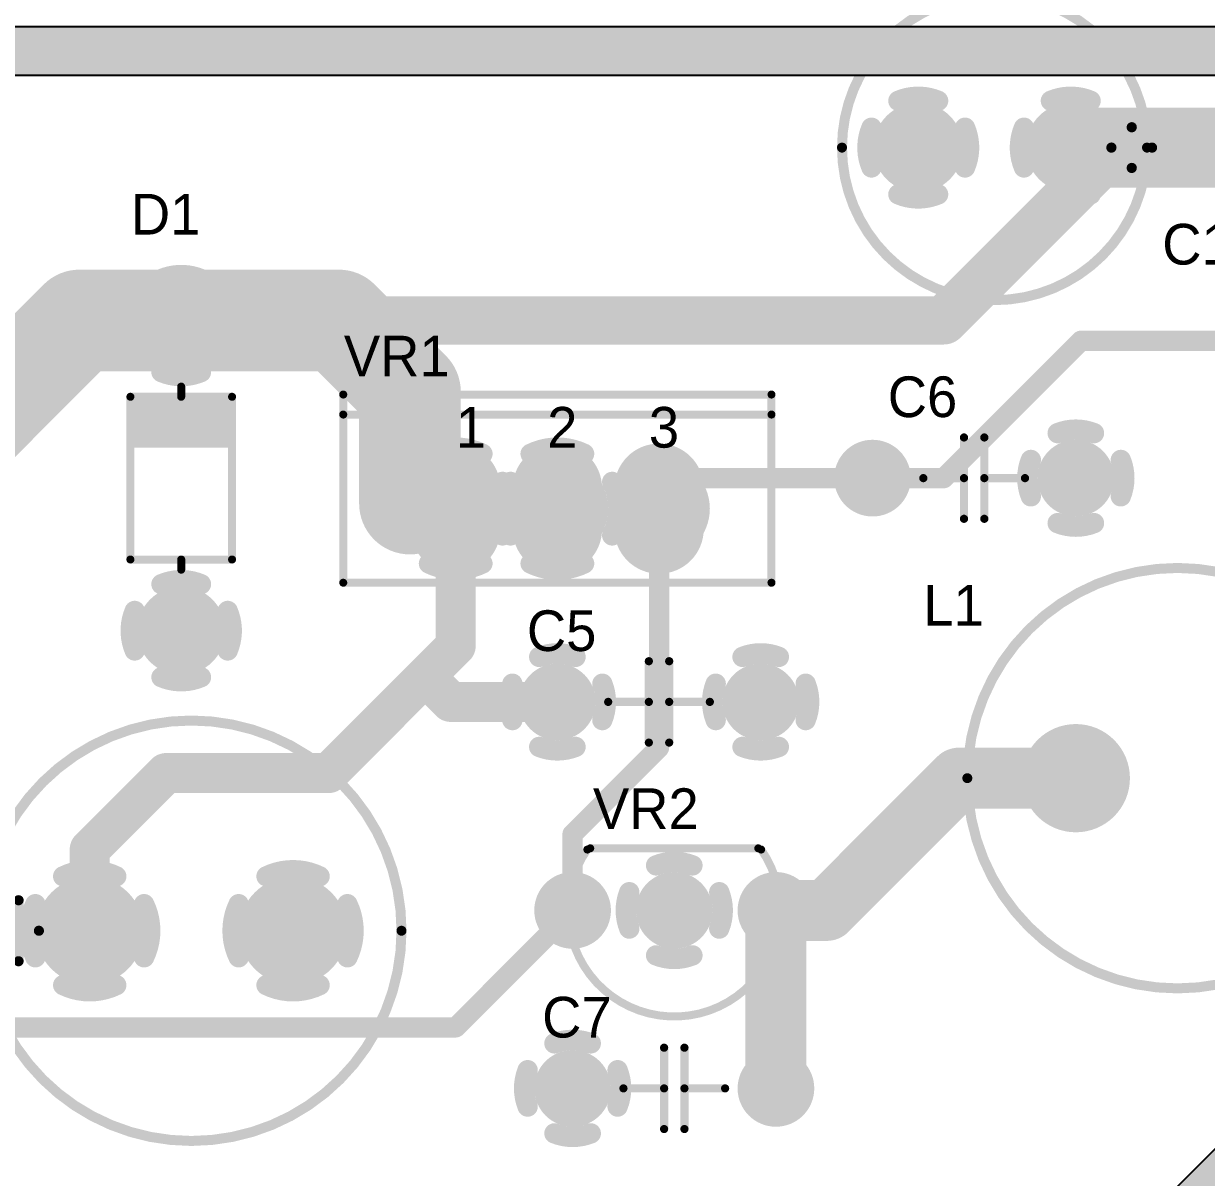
# Model space of a CAD drawing. Header units: millimetres. Extents: x 37 to 228, y -28 to 210.
# Drawn here: x 99.72 to 129.28, y 152.37 to 181.18 of the extents above; entities that cross this region are included whole.
import ezdxf

# ---------------------------------------------------------------- set-up
doc = ezdxf.new("R2010")
doc.units = ezdxf.units.MM
for name, color, linetype in [('BottomLayer', 5, 'Continuous'), ('BottomSolder', 6, 'Continuous'), ('InternalPlane1', 76, 'Continuous'), ('InternalPlane2', 16, 'Continuous'), ('MultiLayer', 9, 'Continuous'), ('TopLayer', 1, 'Continuous'), ('TopOverlay', 2, 'Continuous'), ('TopSolder', 216, 'Continuous')]:
    doc.layers.add(name, color=color, linetype=linetype)

# ---------------------------------------------------------------- blocks, each defined once
blk = doc.blocks.new('TO_92_M_23')
at = {"layer": 'BottomLayer', "const_width": 0.762}
for points in [[(-2.921, 0, 1), (-2.159, 0, 1)], [(-0.381, 0, 1), (0.381, 0, 1)], [(2.159, 0, 1), (2.921, 0, 1)]]:
    blk.add_lwpolyline(points, format="xyb", close=True, dxfattribs=at)
at = {"layer": 'BottomSolder', "const_width": 0.864}
for points in [[(-2.972, 0, 1), (-2.108, 0, 1)], [(-0.432, 0, 1), (0.432, 0, 1)], [(2.108, 0, 1), (2.972, 0, 1)]]:
    blk.add_lwpolyline(points, format="xyb", close=True, dxfattribs=at)
at = {"layer": 'InternalPlane1', "const_width": 0.508}
for points in [[(-0.454, 1.124, -0.19438), (0.454, 1.124)], [(-1.124, -0.454, -0.19438), (-1.124, 0.454)], [(1.124, 0.454, -0.19438), (1.124, -0.454)], [(0.454, -1.124, -0.19438), (-0.454, -1.124)]]:
    blk.add_lwpolyline(points, format="xyb", dxfattribs=at)
at = {"layer": 'InternalPlane1'}
for points, const_width in [([(-0.581, 1.124, 1), (-0.327, 1.124, 1)], 0.254), ([(0.327, 1.124, 1), (0.581, 1.124, 1)], 0.254), ([(-3.019, 0, 1), (-2.061, 0, 1)], 0.958), ([(2.061, 0, 1), (3.019, 0, 1)], 0.958), ([(-1.251, 0.454, 1), (-0.997, 0.454, 1)], 0.254), ([(0.997, 0.454, 1), (1.251, 0.454, 1)], 0.254), ([(-1.251, -0.454, 1), (-0.997, -0.454, 1)], 0.254), ([(0.997, -0.454, 1), (1.251, -0.454, 1)], 0.254), ([(-0.581, -1.124, 1), (-0.327, -1.124, 1)], 0.254), ([(0.327, -1.124, 1), (0.581, -1.124, 1)], 0.254)]:
    blk.add_lwpolyline(points, format="xyb", close=True, dxfattribs=dict(at, const_width=const_width))
at = {"layer": 'InternalPlane2', "const_width": 0.958}
for points in [[(-3.019, 0, 1), (-2.061, 0, 1)], [(-0.479, 0, 1), (0.479, 0, 1)], [(2.061, 0, 1), (3.019, 0, 1)]]:
    blk.add_lwpolyline(points, format="xyb", close=True, dxfattribs=at)
at = {"layer": 'MultiLayer', "const_width": 0.762}
for points in [[(-2.921, 0, 1), (-2.159, 0, 1)], [(-0.381, 0, 1), (0.381, 0, 1)], [(2.159, 0, 1), (2.921, 0, 1)]]:
    blk.add_lwpolyline(points, format="xyb", close=True, dxfattribs=at)
at = {"layer": 'TopLayer', "const_width": 0.762}
for points in [[(-2.921, 0, 1), (-2.159, 0, 1)], [(-0.381, 0, 1), (0.381, 0, 1)], [(2.159, 0, 1), (2.921, 0, 1)]]:
    blk.add_lwpolyline(points, format="xyb", close=True, dxfattribs=at)
at = {"layer": 'TopOverlay', "const_width": 0.2}
blk.add_lwpolyline([(-2.171, -1.52, -1.920982), (2.171, -1.52)], format="xyb", dxfattribs=at)
at = {"layer": 'TopOverlay', "const_width": 0.1}
for points in [[(-2.221, -1.52, 1), (-2.121, -1.52, 1)], [(-2.15, -1.55, 1), (-2.05, -1.55, 1)], [(2.05, -1.55, 1), (2.15, -1.55, 1)], [(2.121, -1.52, 1), (2.221, -1.52, 1)]]:
    blk.add_lwpolyline(points, format="xyb", close=True, dxfattribs=at)
at = {"layer": 'TopOverlay', "const_width": 0.2}
blk.add_lwpolyline([(2.1, -1.55), (-2.1, -1.55)], dxfattribs=at)
at = {"layer": 'TopSolder', "const_width": 0.864}
for points in [[(-2.972, 0, 1), (-2.108, 0, 1)], [(-0.432, 0, 1), (0.432, 0, 1)], [(2.108, 0, 1), (2.972, 0, 1)]]:
    blk.add_lwpolyline(points, format="xyb", close=True, dxfattribs=at)
blk = doc.blocks.new('TO_220_24')
at = {"layer": 'BottomLayer', "const_width": 2.032}
for points in [[(-2.54, 0.508), (-2.54, -0.508)], [(0, 0.508), (0, -0.508)], [(2.54, 0.508), (2.54, -0.508)]]:
    blk.add_lwpolyline(points, dxfattribs=at)
at = {"layer": 'BottomLayer', "const_width": 1.016}
for points in [[(-3.048, 0.508, 1), (-2.032, 0.508, 1)], [(-0.508, 0.508, 1), (0.508, 0.508, 1)], [(2.032, 0.508, 1), (3.048, 0.508, 1)], [(-3.048, -0.508, 1), (-2.032, -0.508, 1)], [(-0.508, -0.508, 1), (0.508, -0.508, 1)], [(2.032, -0.508, 1), (3.048, -0.508, 1)]]:
    blk.add_lwpolyline(points, format="xyb", close=True, dxfattribs=at)
at = {"layer": 'BottomSolder', "const_width": 2.235}
for points in [[(-2.54, 0.508), (-2.54, -0.508)], [(0, 0.508), (0, -0.508)], [(2.54, 0.508), (2.54, -0.508)]]:
    blk.add_lwpolyline(points, dxfattribs=at)
at = {"layer": 'BottomSolder', "const_width": 1.118}
for points in [[(-3.099, 0.508, 1), (-1.981, 0.508, 1)], [(-0.559, 0.508, 1), (0.559, 0.508, 1)], [(1.981, 0.508, 1), (3.099, 0.508, 1)], [(-3.099, -0.508, 1), (-1.981, -0.508, 1)], [(-0.559, -0.508, 1), (0.559, -0.508, 1)], [(1.981, -0.508, 1), (3.099, -0.508, 1)]]:
    blk.add_lwpolyline(points, format="xyb", close=True, dxfattribs=at)
at = {"layer": 'InternalPlane1', "const_width": 0.508}
for points in [[(-0.668, 1.37, -0.230868), (0.668, 1.37)], [(-1.37, -0.668, -0.230868), (-1.37, 0.668)], [(1.37, 0.668, -0.230868), (1.37, -0.668)], [(0.668, -1.37, -0.230868), (-0.668, -1.37)]]:
    blk.add_lwpolyline(points, format="xyb", dxfattribs=at)
at = {"layer": 'InternalPlane1'}
for points, const_width in [([(-0.795, 1.37, 1), (-0.541, 1.37, 1)], 0.254), ([(0.541, 1.37, 1), (0.795, 1.37, 1)], 0.254), ([(-3.175, 0, 1), (-1.905, 0, 1)], 1.27), ([(1.905, 0, 1), (3.175, 0, 1)], 1.27), ([(-1.497, 0.668, 1), (-1.243, 0.668, 1)], 0.254), ([(1.243, 0.668, 1), (1.497, 0.668, 1)], 0.254), ([(-1.497, -0.668, 1), (-1.243, -0.668, 1)], 0.254), ([(1.243, -0.668, 1), (1.497, -0.668, 1)], 0.254), ([(-0.795, -1.37, 1), (-0.541, -1.37, 1)], 0.254), ([(0.541, -1.37, 1), (0.795, -1.37, 1)], 0.254)]:
    blk.add_lwpolyline(points, format="xyb", close=True, dxfattribs=dict(at, const_width=const_width))
at = {"layer": 'InternalPlane2', "const_width": 0.508}
for points in [[(-3.208, 1.37, -0.230868), (-1.872, 1.37)], [(-3.91, -0.668, -0.230868), (-3.91, 0.668)], [(-1.17, 0.668, -0.230868), (-1.17, -0.668)], [(-1.872, -1.37, -0.230868), (-3.208, -1.37)]]:
    blk.add_lwpolyline(points, format="xyb", dxfattribs=at)
at = {"layer": 'InternalPlane2'}
for points, const_width in [([(-3.335, 1.37, 1), (-3.081, 1.37, 1)], 0.254), ([(-1.999, 1.37, 1), (-1.745, 1.37, 1)], 0.254), ([(-0.635, 0, 1), (0.635, 0, 1)], 1.27), ([(1.905, 0, 1), (3.175, 0, 1)], 1.27), ([(-4.037, 0.668, 1), (-3.783, 0.668, 1)], 0.254), ([(-1.297, 0.668, 1), (-1.043, 0.668, 1)], 0.254), ([(-4.037, -0.668, 1), (-3.783, -0.668, 1)], 0.254), ([(-1.297, -0.668, 1), (-1.043, -0.668, 1)], 0.254), ([(-3.335, -1.37, 1), (-3.081, -1.37, 1)], 0.254), ([(-1.999, -1.37, 1), (-1.745, -1.37, 1)], 0.254)]:
    blk.add_lwpolyline(points, format="xyb", close=True, dxfattribs=dict(at, const_width=const_width))
at = {"layer": 'MultiLayer', "const_width": 2.032}
for points in [[(-2.54, 0.508), (-2.54, -0.508)], [(0, 0.508), (0, -0.508)], [(2.54, 0.508), (2.54, -0.508)]]:
    blk.add_lwpolyline(points, dxfattribs=at)
at = {"layer": 'MultiLayer', "const_width": 1.016}
for points in [[(-3.048, 0.508, 1), (-2.032, 0.508, 1)], [(-0.508, 0.508, 1), (0.508, 0.508, 1)], [(2.032, 0.508, 1), (3.048, 0.508, 1)], [(-3.048, -0.508, 1), (-2.032, -0.508, 1)], [(-0.508, -0.508, 1), (0.508, -0.508, 1)], [(2.032, -0.508, 1), (3.048, -0.508, 1)]]:
    blk.add_lwpolyline(points, format="xyb", close=True, dxfattribs=at)
at = {"layer": 'TopLayer', "const_width": 2.032}
for points in [[(-2.54, 0.508), (-2.54, -0.508)], [(0, 0.508), (0, -0.508)], [(2.54, 0.508), (2.54, -0.508)]]:
    blk.add_lwpolyline(points, dxfattribs=at)
at = {"layer": 'TopLayer', "const_width": 1.016}
for points in [[(-3.048, 0.508, 1), (-2.032, 0.508, 1)], [(-0.508, 0.508, 1), (0.508, 0.508, 1)], [(2.032, 0.508, 1), (3.048, 0.508, 1)], [(-3.048, -0.508, 1), (-2.032, -0.508, 1)], [(-0.508, -0.508, 1), (0.508, -0.508, 1)], [(2.032, -0.508, 1), (3.048, -0.508, 1)]]:
    blk.add_lwpolyline(points, format="xyb", close=True, dxfattribs=at)
at = {"layer": 'TopOverlay', "const_width": 0.2}
for points in [[(-5.35, 2.85), (5.35, 2.85)], [(-5.35, -1.85), (-5.35, 2.85)], [(5.35, -1.85), (5.35, 2.85)], [(-5.35, 2.35), (5.35, 2.35)], [(-5.35, -1.85), (5.35, -1.85)]]:
    blk.add_lwpolyline(points, dxfattribs=at)
at = {"layer": 'TopOverlay', "const_width": 0.1}
for points in [[(-5.4, 2.85, 1), (-5.3, 2.85, 1)], [(-5.4, 2.85, 1), (-5.3, 2.85, 1)], [(5.3, 2.85, 1), (5.4, 2.85, 1)], [(5.3, 2.85, 1), (5.4, 2.85, 1)], [(-5.4, 2.35, 1), (-5.3, 2.35, 1)], [(5.3, 2.35, 1), (5.4, 2.35, 1)], [(-5.4, -1.85, 1), (-5.3, -1.85, 1)], [(-5.4, -1.85, 1), (-5.3, -1.85, 1)], [(5.3, -1.85, 1), (5.4, -1.85, 1)], [(5.3, -1.85, 1), (5.4, -1.85, 1)]]:
    blk.add_lwpolyline(points, format="xyb", close=True, dxfattribs=at)
at = {"layer": 'TopSolder', "const_width": 2.235}
for points in [[(-2.54, 0.508), (-2.54, -0.508)], [(0, 0.508), (0, -0.508)], [(2.54, 0.508), (2.54, -0.508)]]:
    blk.add_lwpolyline(points, dxfattribs=at)
at = {"layer": 'TopSolder', "const_width": 1.118}
for points in [[(-3.099, 0.508, 1), (-1.981, 0.508, 1)], [(-0.559, 0.508, 1), (0.559, 0.508, 1)], [(1.981, 0.508, 1), (3.099, 0.508, 1)], [(-3.099, -0.508, 1), (-1.981, -0.508, 1)], [(-0.559, -0.508, 1), (0.559, -0.508, 1)], [(1.981, -0.508, 1), (3.099, -0.508, 1)]]:
    blk.add_lwpolyline(points, format="xyb", close=True, dxfattribs=at)
at = {"layer": 'TopOverlay'}
for s, p in [('1', (-2.54, 1.524)), ('2', (-0.254, 1.524)), ('3', (2.286, 1.524))]:
    blk.add_text(s, height=1.016, rotation=720, dxfattribs=at).set_placement(p)
blk = doc.blocks.new('I________0_2_68')
at = {"layer": 'BottomLayer', "const_width": 1.25}
for points in [[(-3.165, 0, 1), (-1.915, 0, 1)], [(1.915, 0, 1), (3.165, 0, 1)]]:
    blk.add_lwpolyline(points, format="xyb", close=True, dxfattribs=at)
at = {"layer": 'BottomSolder', "const_width": 1.352}
for points in [[(-3.216, 0, 1), (-1.864, 0, 1)], [(1.864, 0, 1), (3.216, 0, 1)]]:
    blk.add_lwpolyline(points, format="xyb", close=True, dxfattribs=at)
at = {"layer": 'InternalPlane1', "const_width": 1.258}
for points in [[(-3.169, 0, 1), (-1.911, 0, 1)], [(1.911, 0, 1), (3.169, 0, 1)]]:
    blk.add_lwpolyline(points, format="xyb", close=True, dxfattribs=at)
at = {"layer": 'InternalPlane2', "const_width": 1.258}
for points in [[(-3.169, 0, 1), (-1.911, 0, 1)], [(1.911, 0, 1), (3.169, 0, 1)]]:
    blk.add_lwpolyline(points, format="xyb", close=True, dxfattribs=at)
at = {"layer": 'MultiLayer', "const_width": 1.25}
for points in [[(-3.165, 0, 1), (-1.915, 0, 1)], [(1.915, 0, 1), (3.165, 0, 1)]]:
    blk.add_lwpolyline(points, format="xyb", close=True, dxfattribs=at)
at = {"layer": 'TopLayer', "const_width": 1.25}
for points in [[(-3.165, 0, 1), (-1.915, 0, 1)], [(1.915, 0, 1), (3.165, 0, 1)]]:
    blk.add_lwpolyline(points, format="xyb", close=True, dxfattribs=at)
at = {"layer": 'TopOverlay'}
for points, const_width in [([(5.25, 0, 1), (-5.25, 0, 1)], 0.25), ([(-5.312, 0, 1), (-5.188, 0, 1)], 0.125), ([(5.188, 0, 1), (5.312, 0, 1)], 0.125)]:
    blk.add_lwpolyline(points, format="xyb", close=True, dxfattribs=dict(at, const_width=const_width))
at = {"layer": 'TopSolder', "const_width": 1.352}
for points in [[(-3.216, 0, 1), (-1.864, 0, 1)], [(1.864, 0, 1), (3.216, 0, 1)]]:
    blk.add_lwpolyline(points, format="xyb", close=True, dxfattribs=at)
blk = doc.blocks.new('DIODE_0_3_83')
at = {"layer": 'BottomLayer', "const_width": 1}
for points in [[(-4.31, 0, 1), (-3.31, 0, 1)], [(3.31, 0, 1), (4.31, 0, 1)]]:
    blk.add_lwpolyline(points, format="xyb", close=True, dxfattribs=at)
at = {"layer": 'BottomSolder', "const_width": 1.102}
for points in [[(-4.361, 0, 1), (-3.259, 0, 1)], [(3.259, 0, 1), (4.361, 0, 1)]]:
    blk.add_lwpolyline(points, format="xyb", close=True, dxfattribs=at)
at = {"layer": 'InternalPlane1', "const_width": 0.508}
for points in [[(3.317, 1.162, -0.203452), (4.303, 1.162)], [(2.648, -0.493, -0.203452), (2.648, 0.493)], [(4.972, 0.493, -0.203452), (4.972, -0.493)], [(4.303, -1.162, -0.203452), (3.317, -1.162)]]:
    blk.add_lwpolyline(points, format="xyb", dxfattribs=at)
at = {"layer": 'InternalPlane1'}
for points, const_width in [([(3.19, 1.162, 1), (3.444, 1.162, 1)], 0.254), ([(4.176, 1.162, 1), (4.43, 1.162, 1)], 0.254), ([(-4.314, 0, 1), (-3.306, 0, 1)], 1.008), ([(2.521, 0.493, 1), (2.775, 0.493, 1)], 0.254), ([(4.845, 0.493, 1), (5.099, 0.493, 1)], 0.254), ([(2.521, -0.493, 1), (2.775, -0.493, 1)], 0.254), ([(4.845, -0.493, 1), (5.099, -0.493, 1)], 0.254), ([(3.19, -1.162, 1), (3.444, -1.162, 1)], 0.254), ([(4.176, -1.162, 1), (4.43, -1.162, 1)], 0.254)]:
    blk.add_lwpolyline(points, format="xyb", close=True, dxfattribs=dict(at, const_width=const_width))
at = {"layer": 'InternalPlane2', "const_width": 0.508}
for points in [[(-4.303, 1.162, -0.203452), (-3.317, 1.162)], [(-4.972, -0.493, -0.203452), (-4.972, 0.493)], [(-2.648, 0.493, -0.203452), (-2.648, -0.493)], [(-3.317, -1.162, -0.203452), (-4.303, -1.162)]]:
    blk.add_lwpolyline(points, format="xyb", dxfattribs=at)
at = {"layer": 'InternalPlane2'}
for points, const_width in [([(-4.43, 1.162, 1), (-4.176, 1.162, 1)], 0.254), ([(-3.444, 1.162, 1), (-3.19, 1.162, 1)], 0.254), ([(3.306, 0, 1), (4.314, 0, 1)], 1.008), ([(-5.099, 0.493, 1), (-4.845, 0.493, 1)], 0.254), ([(-2.775, 0.493, 1), (-2.521, 0.493, 1)], 0.254), ([(-5.099, -0.493, 1), (-4.845, -0.493, 1)], 0.254), ([(-2.775, -0.493, 1), (-2.521, -0.493, 1)], 0.254), ([(-4.43, -1.162, 1), (-4.176, -1.162, 1)], 0.254), ([(-3.444, -1.162, 1), (-3.19, -1.162, 1)], 0.254)]:
    blk.add_lwpolyline(points, format="xyb", close=True, dxfattribs=dict(at, const_width=const_width))
at = {"layer": 'MultiLayer', "const_width": 1}
for points in [[(-4.31, 0, 1), (-3.31, 0, 1)], [(3.31, 0, 1), (4.31, 0, 1)]]:
    blk.add_lwpolyline(points, format="xyb", close=True, dxfattribs=at)
at = {"layer": 'TopLayer', "const_width": 1}
for points in [[(-4.31, 0, 1), (-3.31, 0, 1)], [(3.31, 0, 1), (4.31, 0, 1)]]:
    blk.add_lwpolyline(points, format="xyb", close=True, dxfattribs=at)
at = {"layer": 'TopOverlay', "const_width": 0.2}
for points in [[(-2.032, -1.27), (-2.032, 1.27)], [(2.032, 1.27), (-2.032, 1.27)], [(2.032, -1.27), (2.032, 1.27)], [(-2.032, 0), (-2.286, 0)], [(2.286, 0), (2.032, 0)], [(2.032, -1.27), (-2.032, -1.27)]]:
    blk.add_lwpolyline(points, dxfattribs=at)
at = {"layer": 'TopOverlay', "const_width": 0.1}
for points in [[(-2.082, 1.27, 1), (-1.982, 1.27, 1)], [(-2.082, 1.27, 1), (-1.982, 1.27, 1)], [(1.982, 1.27, 1), (2.082, 1.27, 1)], [(1.982, 1.27, 1), (2.082, 1.27, 1)], [(-2.336, 0, 1), (-2.236, 0, 1)], [(-2.082, 0, 1), (-1.982, 0, 1)], [(1.982, 0, 1), (2.082, 0, 1)], [(2.236, 0, 1), (2.336, 0, 1)], [(-2.082, -1.27, 1), (-1.982, -1.27, 1)], [(-2.082, -1.27, 1), (-1.982, -1.27, 1)], [(1.982, -1.27, 1), (2.082, -1.27, 1)], [(1.982, -1.27, 1), (2.082, -1.27, 1)]]:
    blk.add_lwpolyline(points, format="xyb", close=True, dxfattribs=at)
at = {"layer": 'TopOverlay'}
blk.add_solid([(-2.032, -1.27), (-0.762, -1.27), (-2.032, 1.27), (-0.762, 1.27)], dxfattribs=at)
at = {"layer": 'TopSolder', "const_width": 1.102}
for points in [[(-4.361, 0, 1), (-3.259, 0, 1)], [(3.259, 0, 1), (4.361, 0, 1)]]:
    blk.add_lwpolyline(points, format="xyb", close=True, dxfattribs=at)
blk = doc.blocks.new('CAP_0_2_89')
at = {"layer": 'BottomLayer', "const_width": 1.25}
for points in [[(-3.165, 0, 1), (-1.915, 0, 1)], [(1.915, 0, 1), (3.165, 0, 1)]]:
    blk.add_lwpolyline(points, format="xyb", close=True, dxfattribs=at)
at = {"layer": 'BottomSolder', "const_width": 1.352}
for points in [[(-3.216, 0, 1), (-1.864, 0, 1)], [(1.864, 0, 1), (3.216, 0, 1)]]:
    blk.add_lwpolyline(points, format="xyb", close=True, dxfattribs=at)
at = {"layer": 'InternalPlane1', "const_width": 0.508}
for points in [[(1.877, 1.359, -0.230868), (3.203, 1.359)], [(1.181, -0.663, -0.230868), (1.181, 0.663)], [(3.899, 0.663, -0.230868), (3.899, -0.663)], [(3.203, -1.359, -0.230868), (1.877, -1.359)]]:
    blk.add_lwpolyline(points, format="xyb", dxfattribs=at)
at = {"layer": 'InternalPlane1'}
for points, const_width in [([(1.75, 1.359, 1), (2.004, 1.359, 1)], 0.254), ([(3.076, 1.359, 1), (3.33, 1.359, 1)], 0.254), ([(-3.169, 0, 1), (-1.911, 0, 1)], 1.258), ([(1.054, 0.663, 1), (1.308, 0.663, 1)], 0.254), ([(3.772, 0.663, 1), (4.026, 0.663, 1)], 0.254), ([(1.054, -0.663, 1), (1.308, -0.663, 1)], 0.254), ([(3.772, -0.663, 1), (4.026, -0.663, 1)], 0.254), ([(1.75, -1.359, 1), (2.004, -1.359, 1)], 0.254), ([(3.076, -1.359, 1), (3.33, -1.359, 1)], 0.254)]:
    blk.add_lwpolyline(points, format="xyb", close=True, dxfattribs=dict(at, const_width=const_width))
at = {"layer": 'InternalPlane2', "const_width": 0.508}
for points in [[(-3.203, 1.359, -0.230868), (-1.877, 1.359)], [(-3.899, -0.663, -0.230868), (-3.899, 0.663)], [(-1.181, 0.663, -0.230868), (-1.181, -0.663)], [(-1.877, -1.359, -0.230868), (-3.203, -1.359)]]:
    blk.add_lwpolyline(points, format="xyb", dxfattribs=at)
at = {"layer": 'InternalPlane2'}
for points, const_width in [([(-3.33, 1.359, 1), (-3.076, 1.359, 1)], 0.254), ([(-2.004, 1.359, 1), (-1.75, 1.359, 1)], 0.254), ([(1.911, 0, 1), (3.169, 0, 1)], 1.258), ([(-4.026, 0.663, 1), (-3.772, 0.663, 1)], 0.254), ([(-1.308, 0.663, 1), (-1.054, 0.663, 1)], 0.254), ([(-4.026, -0.663, 1), (-3.772, -0.663, 1)], 0.254), ([(-1.308, -0.663, 1), (-1.054, -0.663, 1)], 0.254), ([(-3.33, -1.359, 1), (-3.076, -1.359, 1)], 0.254), ([(-2.004, -1.359, 1), (-1.75, -1.359, 1)], 0.254)]:
    blk.add_lwpolyline(points, format="xyb", close=True, dxfattribs=dict(at, const_width=const_width))
at = {"layer": 'MultiLayer', "const_width": 1.25}
for points in [[(-3.165, 0, 1), (-1.915, 0, 1)], [(1.915, 0, 1), (3.165, 0, 1)]]:
    blk.add_lwpolyline(points, format="xyb", close=True, dxfattribs=at)
at = {"layer": 'TopLayer', "const_width": 1.25}
for points in [[(-3.165, 0, 1), (-1.915, 0, 1)], [(1.915, 0, 1), (3.165, 0, 1)]]:
    blk.add_lwpolyline(points, format="xyb", close=True, dxfattribs=at)
at = {"layer": 'TopOverlay'}
for points, const_width in [([(5.25, 0, 1), (-5.25, 0, 1)], 0.25), ([(-4.381, 0.762, 1), (-4.255, 0.762, 1)], 0.127), ([(-5.312, 0, 1), (-5.188, 0, 1)], 0.125), ([(-5.144, 0, 1), (-5.016, 0, 1)], 0.127), ([(-3.873, 0, 1), (-3.747, 0, 1)], 0.127), ([(5.188, 0, 1), (5.312, 0, 1)], 0.125), ([(-4.381, -0.762, 1), (-4.255, -0.762, 1)], 0.127)]:
    blk.add_lwpolyline(points, format="xyb", close=True, dxfattribs=dict(at, const_width=const_width))
at = {"layer": 'TopOverlay', "const_width": 0.254}
for points in [[(-4.318, -0.762), (-4.318, 0.762)], [(-5.08, 0), (-3.81, 0)]]:
    blk.add_lwpolyline(points, dxfattribs=at)
at = {"layer": 'TopSolder', "const_width": 1.352}
for points in [[(-3.216, 0, 1), (-1.864, 0, 1)], [(1.864, 0, 1), (3.216, 0, 1)]]:
    blk.add_lwpolyline(points, format="xyb", close=True, dxfattribs=at)
blk = doc.blocks.new('CAP_0_15_92')
at = {"layer": 'BottomLayer', "const_width": 1.016}
for points in [[(-2.413, 0, 1), (-1.397, 0, 1)], [(1.397, 0, 1), (2.413, 0, 1)]]:
    blk.add_lwpolyline(points, format="xyb", close=True, dxfattribs=at)
at = {"layer": 'BottomSolder', "const_width": 1.118}
for points in [[(-2.464, 0, 1), (-1.346, 0, 1)], [(1.346, 0, 1), (2.464, 0, 1)]]:
    blk.add_lwpolyline(points, format="xyb", close=True, dxfattribs=at)
at = {"layer": 'InternalPlane1', "const_width": 0.508}
for points in [[(1.409, 1.169, -0.203452), (2.401, 1.169)], [(0.736, -0.496, -0.203452), (0.736, 0.496)], [(3.074, 0.496, -0.203452), (3.074, -0.496)], [(2.401, -1.169, -0.203452), (1.409, -1.169)]]:
    blk.add_lwpolyline(points, format="xyb", dxfattribs=at)
at = {"layer": 'InternalPlane1'}
for points, const_width in [([(1.282, 1.169, 1), (1.536, 1.169, 1)], 0.254), ([(2.274, 1.169, 1), (2.528, 1.169, 1)], 0.254), ([(-2.413, 0, 1), (-1.397, 0, 1)], 1.016), ([(0.609, 0.496, 1), (0.863, 0.496, 1)], 0.254), ([(2.947, 0.496, 1), (3.201, 0.496, 1)], 0.254), ([(0.609, -0.496, 1), (0.863, -0.496, 1)], 0.254), ([(2.947, -0.496, 1), (3.201, -0.496, 1)], 0.254), ([(1.282, -1.169, 1), (1.536, -1.169, 1)], 0.254), ([(2.274, -1.169, 1), (2.528, -1.169, 1)], 0.254)]:
    blk.add_lwpolyline(points, format="xyb", close=True, dxfattribs=dict(at, const_width=const_width))
at = {"layer": 'InternalPlane2', "const_width": 0.508}
for points in [[(-2.401, 1.169, -0.203452), (-1.409, 1.169)], [(-3.074, -0.496, -0.203452), (-3.074, 0.496)], [(-0.736, 0.496, -0.203452), (-0.736, -0.496)], [(-1.409, -1.169, -0.203452), (-2.401, -1.169)]]:
    blk.add_lwpolyline(points, format="xyb", dxfattribs=at)
at = {"layer": 'InternalPlane2'}
for points, const_width in [([(-2.528, 1.169, 1), (-2.274, 1.169, 1)], 0.254), ([(-1.536, 1.169, 1), (-1.282, 1.169, 1)], 0.254), ([(1.397, 0, 1), (2.413, 0, 1)], 1.016), ([(-3.201, 0.496, 1), (-2.947, 0.496, 1)], 0.254), ([(-0.863, 0.496, 1), (-0.609, 0.496, 1)], 0.254), ([(-3.201, -0.496, 1), (-2.947, -0.496, 1)], 0.254), ([(-0.863, -0.496, 1), (-0.609, -0.496, 1)], 0.254), ([(-2.528, -1.169, 1), (-2.274, -1.169, 1)], 0.254), ([(-1.536, -1.169, 1), (-1.282, -1.169, 1)], 0.254)]:
    blk.add_lwpolyline(points, format="xyb", close=True, dxfattribs=dict(at, const_width=const_width))
at = {"layer": 'MultiLayer', "const_width": 1.016}
for points in [[(-2.413, 0, 1), (-1.397, 0, 1)], [(1.397, 0, 1), (2.413, 0, 1)]]:
    blk.add_lwpolyline(points, format="xyb", close=True, dxfattribs=at)
at = {"layer": 'TopLayer', "const_width": 1.016}
for points in [[(-2.413, 0, 1), (-1.397, 0, 1)], [(1.397, 0, 1), (2.413, 0, 1)]]:
    blk.add_lwpolyline(points, format="xyb", close=True, dxfattribs=at)
at = {"layer": 'TopOverlay'}
for points, const_width in [([(3.81, 0, 1), (-3.81, 0, 1)], 0.25), ([(-3.493, 0.508, 1), (-3.365, 0.508, 1)], 0.127), ([(-4, 0, 1), (-3.873, 0, 1)], 0.127), ([(-3.872, 0, 1), (-3.748, 0, 1)], 0.125), ([(-2.985, 0, 1), (-2.857, 0, 1)], 0.127), ([(3.748, 0, 1), (3.872, 0, 1)], 0.125), ([(-3.493, -0.508, 1), (-3.365, -0.508, 1)], 0.127)]:
    blk.add_lwpolyline(points, format="xyb", close=True, dxfattribs=dict(at, const_width=const_width))
at = {"layer": 'TopOverlay', "const_width": 0.254}
for points in [[(-3.429, 0.508), (-3.429, -0.508)], [(-2.921, 0), (-3.937, 0)]]:
    blk.add_lwpolyline(points, dxfattribs=at)
at = {"layer": 'TopSolder', "const_width": 1.118}
for points in [[(-2.464, 0, 1), (-1.346, 0, 1)], [(1.346, 0, 1), (2.464, 0, 1)]]:
    blk.add_lwpolyline(points, format="xyb", close=True, dxfattribs=at)
blk = doc.blocks.new('CAP_DIP_S_____96')
at = {"layer": 'BottomLayer', "const_width": 0.75}
for points in [[(-2.915, 0, 1), (-2.165, 0, 1)], [(2.165, 0, 1), (2.915, 0, 1)]]:
    blk.add_lwpolyline(points, format="xyb", close=True, dxfattribs=at)
at = {"layer": 'BottomSolder', "const_width": 0.852}
for points in [[(-2.966, 0, 1), (-2.114, 0, 1)], [(2.114, 0, 1), (2.966, 0, 1)]]:
    blk.add_lwpolyline(points, format="xyb", close=True, dxfattribs=at)
at = {"layer": 'InternalPlane1', "const_width": 0.508}
for points in [[(-2.994, 1.124, -0.19438), (-2.086, 1.124)], [(-3.664, -0.454, -0.19438), (-3.664, 0.454)], [(-1.416, 0.454, -0.19438), (-1.416, -0.454)], [(-2.086, -1.124, -0.19438), (-2.994, -1.124)]]:
    blk.add_lwpolyline(points, format="xyb", dxfattribs=at)
at = {"layer": 'InternalPlane1'}
for points, const_width in [([(-3.121, 1.124, 1), (-2.867, 1.124, 1)], 0.254), ([(-2.213, 1.124, 1), (-1.959, 1.124, 1)], 0.254), ([(2.061, 0, 1), (3.019, 0, 1)], 0.958), ([(-3.791, 0.454, 1), (-3.537, 0.454, 1)], 0.254), ([(-1.543, 0.454, 1), (-1.289, 0.454, 1)], 0.254), ([(-3.791, -0.454, 1), (-3.537, -0.454, 1)], 0.254), ([(-1.543, -0.454, 1), (-1.289, -0.454, 1)], 0.254), ([(-3.121, -1.124, 1), (-2.867, -1.124, 1)], 0.254), ([(-2.213, -1.124, 1), (-1.959, -1.124, 1)], 0.254)]:
    blk.add_lwpolyline(points, format="xyb", close=True, dxfattribs=dict(at, const_width=const_width))
at = {"layer": 'InternalPlane2', "const_width": 0.958}
for points in [[(-3.019, 0, 1), (-2.061, 0, 1)], [(2.061, 0, 1), (3.019, 0, 1)]]:
    blk.add_lwpolyline(points, format="xyb", close=True, dxfattribs=at)
at = {"layer": 'MultiLayer', "const_width": 0.75}
for points in [[(-2.915, 0, 1), (-2.165, 0, 1)], [(2.165, 0, 1), (2.915, 0, 1)]]:
    blk.add_lwpolyline(points, format="xyb", close=True, dxfattribs=at)
at = {"layer": 'TopLayer', "const_width": 0.75}
for points in [[(-2.915, 0, 1), (-2.165, 0, 1)], [(2.165, 0, 1), (2.915, 0, 1)]]:
    blk.add_lwpolyline(points, format="xyb", close=True, dxfattribs=at)
at = {"layer": 'TopOverlay', "const_width": 0.203}
for points in [[(-0.254, -1.016), (-0.254, 1.016)], [(0.254, -1.016), (0.254, 1.016)], [(-1.27, 0), (-0.254, 0)], [(0.254, 0), (1.27, 0)]]:
    blk.add_lwpolyline(points, dxfattribs=at)
at = {"layer": 'TopOverlay', "const_width": 0.102}
for points in [[(-0.305, 1.016, 1), (-0.203, 1.016, 1)], [(0.203, 1.016, 1), (0.305, 1.016, 1)], [(-1.321, 0, 1), (-1.219, 0, 1)], [(-0.305, 0, 1), (-0.203, 0, 1)], [(0.203, 0, 1), (0.305, 0, 1)], [(1.219, 0, 1), (1.321, 0, 1)], [(-0.305, -1.016, 1), (-0.203, -1.016, 1)], [(0.203, -1.016, 1), (0.305, -1.016, 1)]]:
    blk.add_lwpolyline(points, format="xyb", close=True, dxfattribs=at)
at = {"layer": 'TopSolder', "const_width": 0.852}
for points in [[(-2.966, 0, 1), (-2.114, 0, 1)], [(2.114, 0, 1), (2.966, 0, 1)]]:
    blk.add_lwpolyline(points, format="xyb", close=True, dxfattribs=at)
blk = doc.blocks.new('CAP_DIP_S_____97')
at = {"layer": 'BottomLayer', "const_width": 0.75}
for points in [[(-2.915, 0, 1), (-2.165, 0, 1)], [(2.165, 0, 1), (2.915, 0, 1)]]:
    blk.add_lwpolyline(points, format="xyb", close=True, dxfattribs=at)
at = {"layer": 'BottomSolder', "const_width": 0.852}
for points in [[(-2.966, 0, 1), (-2.114, 0, 1)], [(2.114, 0, 1), (2.966, 0, 1)]]:
    blk.add_lwpolyline(points, format="xyb", close=True, dxfattribs=at)
at = {"layer": 'InternalPlane1', "const_width": 0.508}
for points in [[(-2.994, 1.124, -0.19438), (-2.086, 1.124)], [(-3.664, -0.454, -0.19438), (-3.664, 0.454)], [(-1.416, 0.454, -0.19438), (-1.416, -0.454)], [(-2.086, -1.124, -0.19438), (-2.994, -1.124)]]:
    blk.add_lwpolyline(points, format="xyb", dxfattribs=at)
at = {"layer": 'InternalPlane1'}
for points, const_width in [([(-3.121, 1.124, 1), (-2.867, 1.124, 1)], 0.254), ([(-2.213, 1.124, 1), (-1.959, 1.124, 1)], 0.254), ([(2.061, 0, 1), (3.019, 0, 1)], 0.958), ([(-3.791, 0.454, 1), (-3.537, 0.454, 1)], 0.254), ([(-1.543, 0.454, 1), (-1.289, 0.454, 1)], 0.254), ([(-3.791, -0.454, 1), (-3.537, -0.454, 1)], 0.254), ([(-1.543, -0.454, 1), (-1.289, -0.454, 1)], 0.254), ([(-3.121, -1.124, 1), (-2.867, -1.124, 1)], 0.254), ([(-2.213, -1.124, 1), (-1.959, -1.124, 1)], 0.254)]:
    blk.add_lwpolyline(points, format="xyb", close=True, dxfattribs=dict(at, const_width=const_width))
at = {"layer": 'InternalPlane2', "const_width": 0.958}
for points in [[(-3.019, 0, 1), (-2.061, 0, 1)], [(2.061, 0, 1), (3.019, 0, 1)]]:
    blk.add_lwpolyline(points, format="xyb", close=True, dxfattribs=at)
at = {"layer": 'MultiLayer', "const_width": 0.75}
for points in [[(-2.915, 0, 1), (-2.165, 0, 1)], [(2.165, 0, 1), (2.915, 0, 1)]]:
    blk.add_lwpolyline(points, format="xyb", close=True, dxfattribs=at)
at = {"layer": 'TopLayer', "const_width": 0.75}
for points in [[(-2.915, 0, 1), (-2.165, 0, 1)], [(2.165, 0, 1), (2.915, 0, 1)]]:
    blk.add_lwpolyline(points, format="xyb", close=True, dxfattribs=at)
at = {"layer": 'TopOverlay', "const_width": 0.203}
for points in [[(-0.254, 1.016), (-0.254, -1.016)], [(0.254, 1.016), (0.254, -1.016)], [(-0.254, 0), (-1.27, 0)], [(1.27, 0), (0.254, 0)]]:
    blk.add_lwpolyline(points, dxfattribs=at)
at = {"layer": 'TopOverlay', "const_width": 0.102}
for points in [[(-0.305, 1.016, 1), (-0.203, 1.016, 1)], [(0.203, 1.016, 1), (0.305, 1.016, 1)], [(-1.321, 0, 1), (-1.219, 0, 1)], [(-0.305, 0, 1), (-0.203, 0, 1)], [(0.203, 0, 1), (0.305, 0, 1)], [(1.219, 0, 1), (1.321, 0, 1)], [(-0.305, -1.016, 1), (-0.203, -1.016, 1)], [(0.203, -1.016, 1), (0.305, -1.016, 1)]]:
    blk.add_lwpolyline(points, format="xyb", close=True, dxfattribs=at)
at = {"layer": 'TopSolder', "const_width": 0.852}
for points in [[(-2.966, 0, 1), (-2.114, 0, 1)], [(2.114, 0, 1), (2.966, 0, 1)]]:
    blk.add_lwpolyline(points, format="xyb", close=True, dxfattribs=at)
blk = doc.blocks.new('CAP_DIP_S_____98')
at = {"layer": 'BottomLayer', "const_width": 0.75}
for points in [[(-2.915, 0, 1), (-2.165, 0, 1)], [(2.165, 0, 1), (2.915, 0, 1)]]:
    blk.add_lwpolyline(points, format="xyb", close=True, dxfattribs=at)
at = {"layer": 'BottomSolder', "const_width": 0.852}
for points in [[(-2.966, 0, 1), (-2.114, 0, 1)], [(2.114, 0, 1), (2.966, 0, 1)]]:
    blk.add_lwpolyline(points, format="xyb", close=True, dxfattribs=at)
at = {"layer": 'InternalPlane1', "const_width": 0.508}
for points in [[(-2.994, 1.124, -0.19438), (-2.086, 1.124)], [(-3.664, -0.454, -0.19438), (-3.664, 0.454)], [(-1.416, 0.454, -0.19438), (-1.416, -0.454)], [(-2.086, -1.124, -0.19438), (-2.994, -1.124)]]:
    blk.add_lwpolyline(points, format="xyb", dxfattribs=at)
at = {"layer": 'InternalPlane1'}
for points, const_width in [([(-3.121, 1.124, 1), (-2.867, 1.124, 1)], 0.254), ([(-2.213, 1.124, 1), (-1.959, 1.124, 1)], 0.254), ([(2.061, 0, 1), (3.019, 0, 1)], 0.958), ([(-3.791, 0.454, 1), (-3.537, 0.454, 1)], 0.254), ([(-1.543, 0.454, 1), (-1.289, 0.454, 1)], 0.254), ([(-3.791, -0.454, 1), (-3.537, -0.454, 1)], 0.254), ([(-1.543, -0.454, 1), (-1.289, -0.454, 1)], 0.254), ([(-3.121, -1.124, 1), (-2.867, -1.124, 1)], 0.254), ([(-2.213, -1.124, 1), (-1.959, -1.124, 1)], 0.254)]:
    blk.add_lwpolyline(points, format="xyb", close=True, dxfattribs=dict(at, const_width=const_width))
at = {"layer": 'InternalPlane2', "const_width": 0.508}
for points in [[(2.086, 1.124, -0.19438), (2.994, 1.124)], [(1.416, -0.454, -0.19438), (1.416, 0.454)], [(3.664, 0.454, -0.19438), (3.664, -0.454)], [(2.994, -1.124, -0.19438), (2.086, -1.124)]]:
    blk.add_lwpolyline(points, format="xyb", dxfattribs=at)
at = {"layer": 'InternalPlane2'}
for points, const_width in [([(1.959, 1.124, 1), (2.213, 1.124, 1)], 0.254), ([(2.867, 1.124, 1), (3.121, 1.124, 1)], 0.254), ([(-3.019, 0, 1), (-2.061, 0, 1)], 0.958), ([(1.289, 0.454, 1), (1.543, 0.454, 1)], 0.254), ([(3.537, 0.454, 1), (3.791, 0.454, 1)], 0.254), ([(1.289, -0.454, 1), (1.543, -0.454, 1)], 0.254), ([(3.537, -0.454, 1), (3.791, -0.454, 1)], 0.254), ([(1.959, -1.124, 1), (2.213, -1.124, 1)], 0.254), ([(2.867, -1.124, 1), (3.121, -1.124, 1)], 0.254)]:
    blk.add_lwpolyline(points, format="xyb", close=True, dxfattribs=dict(at, const_width=const_width))
at = {"layer": 'MultiLayer', "const_width": 0.75}
for points in [[(-2.915, 0, 1), (-2.165, 0, 1)], [(2.165, 0, 1), (2.915, 0, 1)]]:
    blk.add_lwpolyline(points, format="xyb", close=True, dxfattribs=at)
at = {"layer": 'TopLayer', "const_width": 0.75}
for points in [[(-2.915, 0, 1), (-2.165, 0, 1)], [(2.165, 0, 1), (2.915, 0, 1)]]:
    blk.add_lwpolyline(points, format="xyb", close=True, dxfattribs=at)
at = {"layer": 'TopOverlay', "const_width": 0.203}
for points in [[(-0.254, 1.016), (-0.254, -1.016)], [(0.254, 1.016), (0.254, -1.016)], [(-0.254, 0), (-1.27, 0)], [(1.27, 0), (0.254, 0)]]:
    blk.add_lwpolyline(points, dxfattribs=at)
at = {"layer": 'TopOverlay', "const_width": 0.102}
for points in [[(-0.305, 1.016, 1), (-0.203, 1.016, 1)], [(0.203, 1.016, 1), (0.305, 1.016, 1)], [(-1.321, 0, 1), (-1.219, 0, 1)], [(-0.305, 0, 1), (-0.203, 0, 1)], [(0.203, 0, 1), (0.305, 0, 1)], [(1.219, 0, 1), (1.321, 0, 1)], [(-0.305, -1.016, 1), (-0.203, -1.016, 1)], [(0.203, -1.016, 1), (0.305, -1.016, 1)]]:
    blk.add_lwpolyline(points, format="xyb", close=True, dxfattribs=at)
at = {"layer": 'TopSolder', "const_width": 0.852}
for points in [[(-2.966, 0, 1), (-2.114, 0, 1)], [(2.114, 0, 1), (2.966, 0, 1)]]:
    blk.add_lwpolyline(points, format="xyb", close=True, dxfattribs=at)

msp = doc.modelspace()

# ---------------------------------------------------------------- linework, layer by layer
at = {"layer": 'InternalPlane1'}
for p, q in [((163.86, 181.099), (82.58, 181.099)), ((82.829, 179.895), (163.385, 179.895))]:
    msp.add_line(p, q, dxfattribs=at)
at = {"layer": 'InternalPlane1', "const_width": 1.2}
msp.add_lwpolyline([(82.58, 180.497), (163.86, 180.497)], dxfattribs=at)
at = {"layer": 'InternalPlane2'}
for p, q in [((135.283, 181.099), (82.58, 181.099)), ((82.829, 179.895), (135.283, 179.895)), ((131.182, 154.766), (128.178, 151.762))]:
    msp.add_line(p, q, dxfattribs=at)
at = {"layer": 'InternalPlane2', "const_width": 1.2}
for points in [[(82.58, 180.497), (135.793, 180.497)], [(128.427, 151.16), (131.608, 154.341)]]:
    msp.add_lwpolyline(points, dxfattribs=at)
at = {"layer": 'TopLayer'}
for points, const_width in [([(125.887, 178.084), (127.03, 178.084)], 2), ([(127.03, 178.084), (134.396, 178.084)], 2), ([(127.03, 178.084), (127.157, 178.211)], 1.2), ([(127.157, 178.211), (134.269, 178.211)], 1.2), ([(122.712, 173.766), (127.03, 178.084)], 1.2), ([(98.328, 170.972), (101.122, 173.766)], 2.54), ([(101.122, 173.766), (107.599, 173.766)], 2.54), ([(107.599, 173.766), (109.377, 171.988)], 2.54), ([(107.599, 173.766), (122.712, 173.766)], 1.2), ([(122.712, 169.829), (126.141, 173.258)], 0.508), ([(126.141, 173.258), (132.745, 173.258)], 0.508), ([(109.377, 169.194), (109.377, 171.988)], 2.54), ([(115.727, 169.067), (116.489, 169.829)], 0.508), ([(116.489, 169.829), (120.934, 169.829)], 0.508), ([(120.934, 169.829), (122.712, 169.829)], 0.508), ([(110.52, 165.638), (110.52, 169.067)], 1), ([(115.6, 163.098), (115.6, 169.067)], 0.508), ([(115.6, 169.067), (115.727, 169.067)], 0.508), ([(109.758, 164.876), (110.52, 165.638)], 1), ([(107.345, 162.463), (109.758, 164.876)], 1), ([(109.758, 164.876), (110.393, 164.241)], 1), ([(110.393, 164.241), (113.06, 164.241)], 1), ([(113.441, 160.939), (115.6, 163.098)], 0.508), ([(101.376, 160.558), (103.281, 162.463)], 1), ([(103.281, 162.463), (107.345, 162.463)], 1), ([(119.791, 159.034), (123.093, 162.336)], 1.524), ([(123.093, 162.336), (126.014, 162.336)], 1.524), ([(101.376, 158.526), (101.376, 160.558)], 1), ([(113.441, 159.034), (113.441, 160.939)], 0.508), ([(118.521, 159.034), (119.791, 159.034)], 1.524), ([(118.521, 154.589), (118.521, 159.034)], 1.524), ([(110.52, 156.113), (113.441, 159.034)], 0.508), ([(96.55, 156.113), (110.52, 156.113)], 0.508)]:
    msp.add_lwpolyline(points, dxfattribs=dict(at, const_width=const_width))
for points, const_width in [([(125.387, 178.084, 1), (126.387, 178.084, 1)], 1), ([(126.53, 178.084, 1), (127.53, 178.084, 1)], 1), ([(126.53, 178.084, 1), (127.53, 178.084, 1)], 1), ([(126.857, 178.211, 1), (127.457, 178.211, 1)], 0.6), ([(126.857, 178.211, 1), (127.457, 178.211, 1)], 0.6), ([(126.73, 178.084, 1), (127.33, 178.084, 1)], 0.6), ([(126.73, 178.084, 1), (127.33, 178.084, 1)], 0.6), ([(100.487, 173.766, 1), (101.757, 173.766, 1)], 1.27), ([(100.487, 173.766, 1), (101.757, 173.766, 1)], 1.27), ([(106.964, 173.766, 1), (108.234, 173.766, 1)], 1.27), ([(106.964, 173.766, 1), (108.234, 173.766, 1)], 1.27), ([(107.299, 173.766, 1), (107.899, 173.766, 1)], 0.6), ([(122.412, 173.766, 1), (123.012, 173.766, 1)], 0.6), ([(122.412, 173.766, 1), (123.012, 173.766, 1)], 0.6), ([(126.014, 173.258, 1), (126.268, 173.258, 1)], 0.254), ([(126.014, 173.258, 1), (126.268, 173.258, 1)], 0.254), ([(108.742, 171.988, 1), (110.012, 171.988, 1)], 1.27), ([(108.742, 171.988, 1), (110.012, 171.988, 1)], 1.27), ([(108.742, 169.194, 1), (110.012, 169.194, 1)], 1.27), ([(116.362, 169.829, 1), (116.616, 169.829, 1)], 0.254), ([(116.362, 169.829, 1), (116.616, 169.829, 1)], 0.254), ([(120.807, 169.829, 1), (121.061, 169.829, 1)], 0.254), ([(120.807, 169.829, 1), (121.061, 169.829, 1)], 0.254), ([(122.585, 169.829, 1), (122.839, 169.829, 1)], 0.254), ([(122.585, 169.829, 1), (122.839, 169.829, 1)], 0.254), ([(110.27, 169.067, 1), (110.77, 169.067, 1)], 0.5), ([(115.473, 169.067, 1), (115.727, 169.067, 1)], 0.254), ([(115.473, 169.067, 1), (115.727, 169.067, 1)], 0.254), ([(115.6, 169.067, 1), (115.854, 169.067, 1)], 0.254), ([(115.6, 169.067, 1), (115.854, 169.067, 1)], 0.254), ([(110.27, 165.638, 1), (110.77, 165.638, 1)], 0.5), ([(110.27, 165.638, 1), (110.77, 165.638, 1)], 0.5), ([(109.508, 164.876, 1), (110.008, 164.876, 1)], 0.5), ([(109.508, 164.876, 1), (110.008, 164.876, 1)], 0.5), ([(109.508, 164.876, 1), (110.008, 164.876, 1)], 0.5), ([(110.143, 164.241, 1), (110.643, 164.241, 1)], 0.5), ([(110.143, 164.241, 1), (110.643, 164.241, 1)], 0.5), ([(112.81, 164.241, 1), (113.31, 164.241, 1)], 0.5), ([(115.473, 163.098, 1), (115.727, 163.098, 1)], 0.254), ([(115.473, 163.098, 1), (115.727, 163.098, 1)], 0.254), ([(103.031, 162.463, 1), (103.531, 162.463, 1)], 0.5), ([(103.031, 162.463, 1), (103.531, 162.463, 1)], 0.5), ([(107.095, 162.463, 1), (107.595, 162.463, 1)], 0.5), ([(107.095, 162.463, 1), (107.595, 162.463, 1)], 0.5), ([(122.712, 162.336, 1), (123.474, 162.336, 1)], 0.762), ([(122.712, 162.336, 1), (123.474, 162.336, 1)], 0.762), ([(125.633, 162.336, 1), (126.395, 162.336, 1)], 0.762), ([(101.126, 160.558, 1), (101.626, 160.558, 1)], 0.5), ([(101.126, 160.558, 1), (101.626, 160.558, 1)], 0.5), ([(113.314, 160.939, 1), (113.568, 160.939, 1)], 0.254), ([(113.314, 160.939, 1), (113.568, 160.939, 1)], 0.254), ([(118.14, 159.034, 1), (118.902, 159.034, 1)], 0.762), ([(118.14, 159.034, 1), (118.902, 159.034, 1)], 0.762), ([(119.41, 159.034, 1), (120.172, 159.034, 1)], 0.762), ([(119.41, 159.034, 1), (120.172, 159.034, 1)], 0.762), ([(113.314, 159.034, 1), (113.568, 159.034, 1)], 0.254), ([(113.314, 159.034, 1), (113.568, 159.034, 1)], 0.254), ([(101.126, 158.526, 1), (101.626, 158.526, 1)], 0.5), ([(110.393, 156.113, 1), (110.647, 156.113, 1)], 0.254), ([(110.393, 156.113, 1), (110.647, 156.113, 1)], 0.254), ([(118.14, 154.589, 1), (118.902, 154.589, 1)], 0.762)]:
    msp.add_lwpolyline(points, format="xyb", close=True, dxfattribs=dict(at, const_width=const_width))

# ---------------------------------------------------------------- block references
for name, p, rotation in [('CAP_0_15_92', (123.982, 178.084), 180), ('DIODE_0_3_83', (103.662, 169.829), 270), ('TO_220_24', (113.06, 169.067), 360), ('CAP_DIP_S_____97', (123.474, 169.829), 180), ('CAP_DIP_S_____98', (115.6, 164.241), 180), ('TO_92_M_23', (115.981, 159.034), 180), ('CAP_DIP_S_____96', (115.981, 154.589), 360)]:
    msp.add_blockref(name, p, dxfattribs=dict(rotation=rotation))
for name, p in [('I________0_2_68', (128.554, 162.336)), ('CAP_0_2_89', (103.916, 158.526))]:
    msp.add_blockref(name, p)

# ---------------------------------------------------------------- texts
at = {"layer": 'TopOverlay'}
for s, p in [('D1', (102.405, 175.912)), ('C12', (128.173, 175.163)), ('VR1', (107.726, 172.369)), ('C6', (121.315, 171.353)), ('L1', (122.204, 166.146)), ('C5', (112.298, 165.511)), ('VR2', (113.949, 161.066)), ('C7', (112.679, 155.859))]:
    msp.add_text(s, height=1.016, dxfattribs=at).set_placement(p)

doc.saveas('drawing.dxf')
